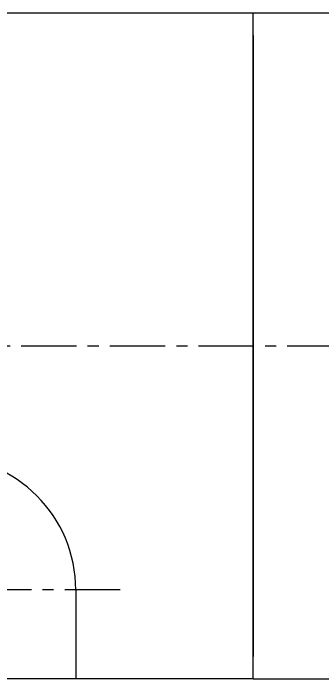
# Model space of a CAD drawing. Extents: x 83 to 239, y 31 to 153.
# Drawn here: x 154.53 to 161.5, y 135.76 to 150.76 of the extents above; entities that cross this region are included whole.
import ezdxf

# ---------------------------------------------------------------- set-up
doc = ezdxf.new("R2010")
doc.units = 0
doc.linetypes.add('CENTER', pattern=[2, 1.25, -0.25, 0.25, -0.25])
doc.layers.get('0').update_dxf_attribs({"linetype": 'CONTINUOUS'})
doc.layers.add('CENTER', color=1, linetype='CENTER')

msp = doc.modelspace()

# ---------------------------------------------------------------- linework, layer by layer
at = {"color": 7, "linetype": 'CONTINUOUS'}
for p, q in [((159.937, 150.763), (136.937, 150.763)), ((173.937, 150.763), (159.937, 150.763)), ((159.937, 135.763), (159.937, 150.763)), ((159.937, 150.263), (159.937, 136.263)), ((155.937, 137.763), (155.937, 135.763)), ((155.937, 135.763), (149.937, 135.763)), ((159.937, 135.763), (155.937, 135.763)), ((159.937, 135.763), (173.937, 135.763))]:
    msp.add_line(p, q, dxfattribs=at)
msp.add_arc((152.937, 137.763), 3, 0, 180, dxfattribs=at)
at = {"layer": 'CENTER', "color": 1, "linetype": 'CENTER'}
for p, q in [((203.954, 143.263), (85.124, 143.263)), ((156.937, 137.763), (148.937, 137.763))]:
    msp.add_line(p, q, dxfattribs=at)

doc.saveas('drawing.dxf')
